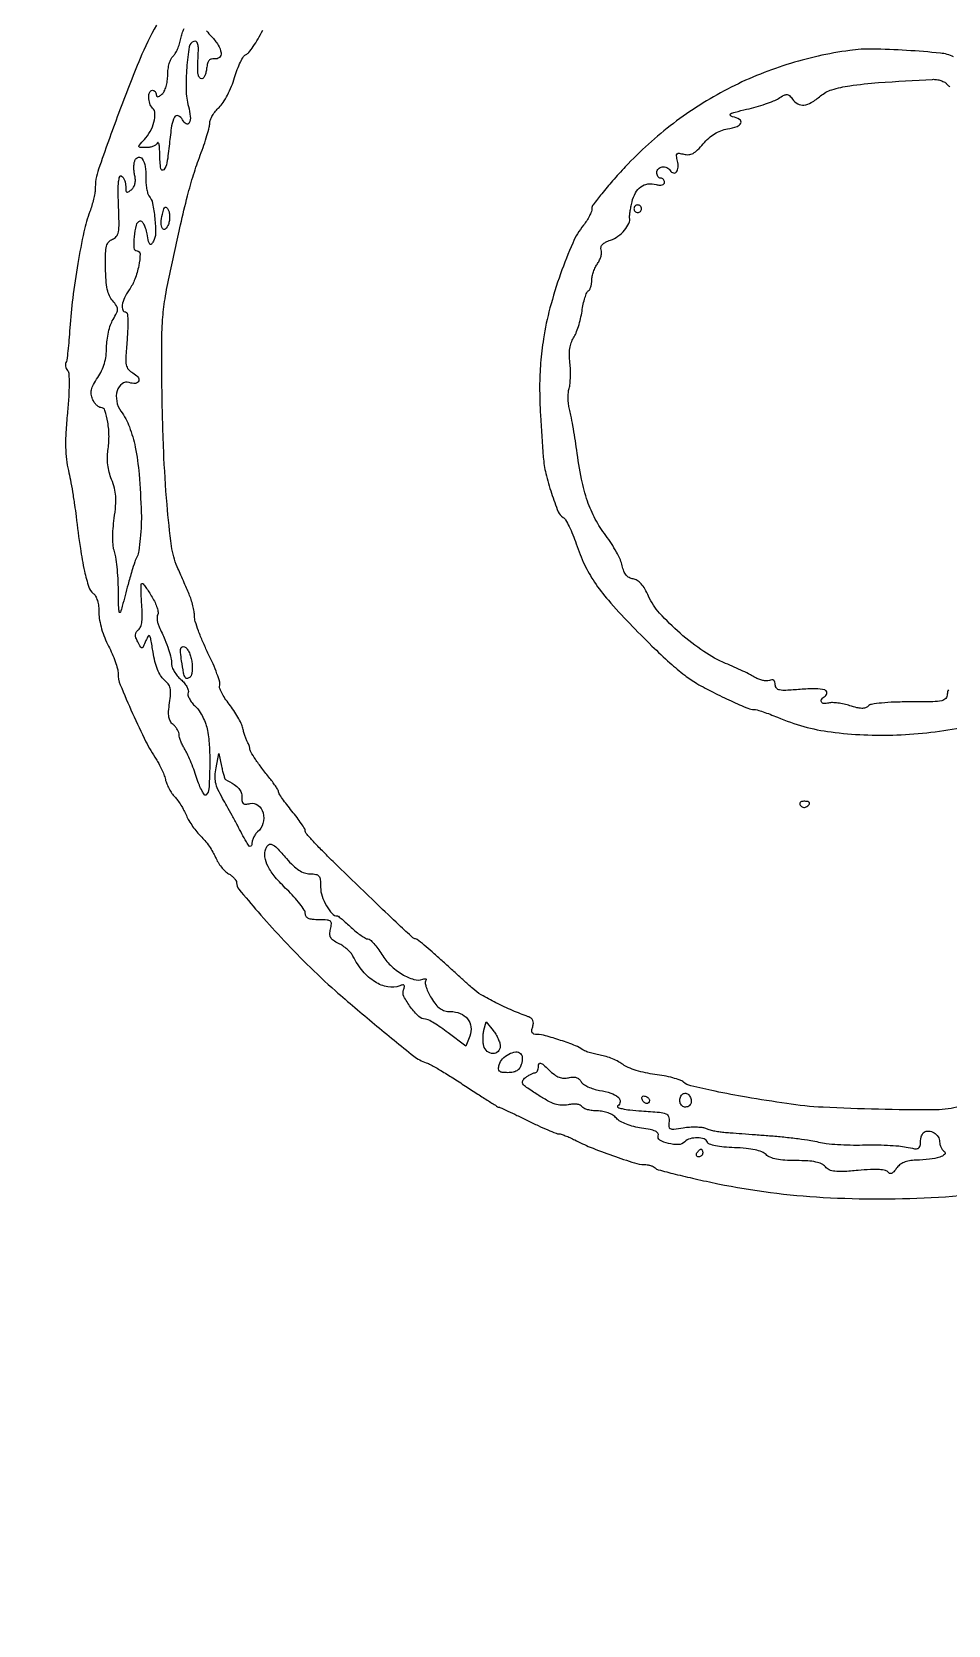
# Model space of a CAD drawing. Extents: x 0 to 5034, y 0 to 2560.
# Drawn here: x 671.4 to 911.2, y 647.5 to 1064.3 of the extents above; entities that cross this region are included whole.
import ezdxf

# ---------------------------------------------------------------- set-up
doc = ezdxf.new("R2010")
doc.units = 0

msp = doc.modelspace()

# ---------------------------------------------------------------- linework, layer by layer
for points in [[(524.94203, 1406.5, -0.000002), (524.957967, 1420.439069, -0.000002), (524.972858, 1433.372917, -0.000002), (524.985445, 1444.229163, -0.000017)], [(704.01878, 1066, 0.031877), (699.764586, 1057.294211, 0.008568), (694.145365, 1042.96278, 0.005782), (688.908188, 1028.388251, 0.083545), (688, 1022.990851, -0.045565), (687.908613, 1021.990119, -0.014011), (687.592021, 1020.505889, -0.013891), (687.142791, 1018.856776, -0.014805), (686.611137, 1017.270236, 0.035581), (685.087165, 1012.006534, 0.010139), (683.475703, 1003.645976, 0.010593), (682.125193, 994.646136, 0.016536), (681.384275, 986.845156, -0.005305), (681.151472, 983.627883, -0.007576), (680.871382, 980.778879, -0.004521), (680.578904, 978.397188, -0.10598), (680.351935, 977.760425, 0.123105), (680.220151, 977.347025, 0.065269), (680.256232, 976.807181, 0.058802), (680.443838, 976.230573, 0.056818), (680.762128, 975.706195, -0.152382), (681.122965, 974.737624, -0.014078), (681.190365, 972.148427, -0.015458), (681.078127, 968.752959, -0.007892), (680.73827, 964.5, 0.009083), (680.352021, 959.517046, 0.018996), (680.269551, 955.62877, 0.023814), (680.477585, 952.4029, 0.031359), (680.989996, 949.5, -0.011925), (681.512617, 947.090208, -0.005404), (682.087287, 943.9125, -0.005347), (682.62169, 940.545625, -0.007295), (683.026457, 937.5, 0.00705), (684.129844, 929.16642, 0.01813), (685.229502, 923.190956, 0.020315), (686.338861, 919.001772, 0.160968), (687.486521, 917.389757, -0.113932), (688.105767, 916.670776, -0.048963), (688.58564, 915.490871, -0.041874), (688.896776, 913.992405, -0.030266), (689, 912.288697, 0.044601), (689.17162, 910.368583, 0.025444), (689.701151, 908.098461, 0.024488), (690.501585, 905.754013, 0.027686), (691.5, 903.596025, -0.019652), (692.456926, 901.611949, -0.019067), (693.265625, 899.539004, -0.019378), (693.835462, 897.66426, -0.06417), (694, 896.387495, 0.098057), (694.573195, 893.492833, 0.007137), (697.794849, 885.983123, 0.010486), (701.279123, 878.591637, 0.035535), (703.984946, 874, -0.027225), (704.69401, 872.841178, -0.017142), (705.39928, 871.419091, -0.017203), (705.998548, 869.968286, -0.030011), (706.379609, 868.724564, 0.037927), (706.76551, 867.532667, 0.025938), (707.372879, 866.245222, 0.026215), (708.092357, 865.058681, 0.047008), (708.818329, 864.181671, -0.038352), (709.587698, 863.284266, -0.018089), (710.444803, 862.020332, -0.017805), (711.251135, 860.62538, -0.023956), (711.873299, 859.305884, 0.033652), (712.547503, 857.945013, 0.020083), (713.51901, 856.420672, 0.020056), (714.613827, 854.973563, 0.032553), (715.667723, 853.848777, -0.032799), (716.724514, 852.719789, -0.019872), (717.828337, 851.25891, -0.019872), (718.812754, 849.714909, -0.032781), (719.50266, 848.330491, 0.037774), (720.164331, 847.035252, 0.031194), (721.052945, 845.764296, 0.032277), (722.021112, 844.697711, 0.069562), (722.915342, 844.045308, -0.041991), (723.712936, 843.528058, -0.045863), (724.387632, 842.898348, -0.050934), (724.852848, 842.255482, -0.13192), (725, 841.707456, 0.17483), (725.620029, 839.988423, 0.005217), (730.638843, 834.063104, 0.010216), (736.649796, 827.395086, 0.008076), (743.411331, 820.4249, 0.016028), (750.9218, 813.394619, 0.007401), (761.110442, 804.716051, 0.00383), (771.384043, 796.355894, 0.09228), (774.636366, 794.615413, -0.052085), (775.825597, 794.096546, -0.005369), (778.475654, 792.557256, -0.006641), (781.597098, 790.64245, -0.00526), (784.92098, 788.492941, 0.00216), (788.133102, 786.387348, 0.003419), (790.906058, 784.613552, 0.000847), (793.339964, 783.085744, 0.140631), (793.638792, 783, -0.108565), (793.942466, 782.933277, -0.001033), (796.013393, 781.971875, -0.003394), (798.392887, 780.841508, -0.002183), (801.137428, 779.5, 0.005867), (803.933314, 778.158821, 0.008117), (806.47403, 777.026315, 0.005434), (808.619889, 776.138707, 0.094262), (809.359697, 775.993839, -0.075408), (809.983144, 775.895827, -0.015168), (811.046286, 775.523579, -0.015702), (812.267821, 775.00923, -0.014101), (813.5, 774.401605, 0.026579), (817.584825, 772.512418, 0.010332), (823.415664, 770.321777, 0.007561), (829.186642, 768.386252, 0.077273), (831.670986, 768, -0.042352), (832.479249, 767.931414, -0.035832), (833.312414, 767.726695, -0.037339), (834.048214, 767.426633, -0.078439), (834.55, 767.069601, 0.130331), (835.365633, 766.607169, 0.002908), (839.774063, 765.477965, 0.006378), (844.99135, 764.244349, 0.004246), (851, 762.957781, 0.036791), (878.525683, 759.390127, 0.028674), (908.700923, 759.450072, 0.029206), (937.802935, 762.891686, 0.046237)], [(717.155933, 1064.551162, 0.025641), (718.464567, 1063.036985, -0.049302), (720.209323, 1060.814047, -0.108684), (720.946534, 1058.79705, -0.244012), (720.510554, 1057.583014, -0.232485), (719.25, 1057.206163, 0.103541), (718.42995, 1057.173351, 0.157541), (717.83042, 1056.798437, 0.110034), (717.424958, 1056.020086, 0.036642), (717.183578, 1054.75, -0.031666), (716.994241, 1053.696778, -0.046395), (716.685866, 1052.807812, -0.056702), (716.314506, 1052.188163, -0.233512), (715.933578, 1052, -0.238123), (715.309306, 1052.315179, -0.122634), (714.966601, 1053.144962, -0.042884), (714.862462, 1054.825127, -0.005783), (714.987628, 1058.361507, 0.016942), (715.011627, 1060.198298, 0.07621), (714.827321, 1061.253366, 0.188363), (714.429155, 1061.72856, 0.207795), (713.83452, 1061.782968, 0.280681), (712.643223, 1060.382886, 0.018661), (711.981657, 1054.914964, 0.026383), (711.806259, 1049.134396, 0.058741), (712.418645, 1044.781514, -0.037779), (712.902935, 1042.143977, -0.131744), (712.636468, 1040.448742, -0.459021), (711.865883, 1040.216904, -0.123669), (710.863537, 1041.279363, 0.159618), (709.755662, 1042.299159, 0.393424), (708.796283, 1041.978898, 0.086729), (708.024772, 1039.696224, 0.013672), (707.429076, 1034.977006, -0.013681), (706.802389, 1030.012926, -0.148746), (705.938231, 1028.216035, -0.639959), (705.185846, 1028.458177, -0.025578), (704.921053, 1032.25, 0.011459), (704.856591, 1033.802755, 0.031921), (704.717133, 1034.884375, 0.122766), (704.532998, 1035.279228, 0.571698), (704.337719, 1035.25, -0.138213), (703.967205, 1034.770832, -0.059651), (703.260158, 1034.367188, -0.052667), (702.354469, 1034.092631, -0.047311), (701.377712, 1034, -0.01009), (699.760061, 1034.032646, -0.335959), (699.478198, 1034.264606, -0.24437), (699.579712, 1034.67002, -0.006332), (700.877439, 1036.098822, 0.061691), (702.424559, 1038.235068, 0.061414), (703.406607, 1040.687386, 0.070674), (703.668484, 1042.913247, 0.192683), (703.055355, 1044.344645, -0.115924), (702.30282, 1045.55954, -0.078126), (702.029207, 1047.174544, -0.098493), (702.278722, 1048.511832, -0.306594), (703, 1049, -0.111474), (703.381483, 1048.913879, -0.100072), (703.70625, 1048.670282, -0.094595), (703.924111, 1048.306129, -0.087854), (704, 1047.877555, 0.122183), (704.101643, 1047.467821, 0.300026), (704.361364, 1047.325424, 0.128583), (704.808783, 1047.48229, 0.024942), (705.5, 1048, 0.105752), (706.086535, 1048.74438, 0.041317), (706.567256, 1049.969077, 0.037914), (706.891296, 1051.448222, 0.034983), (707, 1053, -0.033771), (707.102946, 1054.522427, -0.035437), (707.409897, 1055.992231, -0.03789), (707.858278, 1057.211232, -0.112942), (708.395393, 1057.913184, 0.085508), (708.97648, 1058.592707, 0.029766), (709.570305, 1059.740747, 0.028542), (710.086014, 1061.107655, 0.029572), (710.435606, 1062.508443, -0.029255), (710.777273, 1063.881175, -0.031903), (711.269357, 1065.164253, -0.033692)], [(913.5, 782.935962, -0.053873), (907.367332, 782.265978, -0.005722), (892.984204, 782.413666, -0.007416), (878.483773, 782.943791, -0.024678), (869, 783.902249, -0.004572), (858.47254, 785.592651, -0.009228), (850.216583, 787.153166, -0.006952), (843.87597, 788.565547, -0.120139), (842, 789.523699, 0.093802), (841.056233, 790.06945, 0.018464), (839.178125, 790.651052, 0.018983), (836.907045, 791.17186, 0.016617), (834.5, 791.546077, -0.022576), (832.028534, 791.960523, -0.02169), (829.570749, 792.600327, -0.022243), (827.45581, 793.354454, -0.069084), (826.148553, 794.111546, 0.044488), (824.986727, 794.862771, 0.022835), (823.416081, 795.601041, 0.0225), (821.71754, 796.218635, 0.031429), (820.148553, 796.604109, -0.014666), (818.67783, 796.913594, -0.016179), (817.275696, 797.300274, -0.015736), (816.105046, 797.705068, -0.075417), (815.492116, 798.051897, 0.075218), (813.720916, 799.055064, 0.010913), (809.806936, 800.45436, 0.011381), (805.834534, 801.677792, 0.067099), (803.682612, 801.985447, -0.063213), (802.845589, 802.098511, -0.197791), (802.402676, 802.435961, -0.167456), (802.283296, 803.032985, -0.043241), (802.501563, 804.004926, 0.058078), (802.685829, 804.956347, 0.124552), (802.558349, 805.687814, 0.133035), (802.107311, 806.240026, 0.07081), (801.318951, 806.650459, -0.018737), (797.263019, 808.252087, -0.013858), (792.901059, 810.312397, -0.013149), (789.025814, 812.405777, -0.052317), (786.838719, 813.987453, -0.001143), (785.561259, 815.13746, -0.000267), (783.425604, 817.070968, -0.000275), (780.970946, 819.298137, -0.000271), (778.503761, 821.54159, 0.004907), (776.1599, 823.633524, 0.007504), (774.082962, 825.396592, 0.003258), (772.288661, 826.854468, 0.170577), (771.874485, 827, -0.187969), (771.167077, 827.275682, -0.002274), (767.490201, 830.685633, -0.003608), (761.819276, 836.070335, -0.000511), (750.25, 847.238361, -0.006359), (747.47165, 849.995092, -0.009599), (745.129688, 852.472062, -0.004913), (743.225537, 854.606809, -0.181593), (743, 855.207329, 0.137703), (742.839172, 855.78022, 0.010657), (741.971875, 857.13725, 0.013941), (740.840635, 858.728949, 0.010179), (739.5, 860.434695, -0.008035), (738.15911, 862.125791, -0.011463), (737.028125, 863.672384, -0.007565), (736.139317, 864.99026, -0.145572), (736, 865.458636, 0.129535), (735.885261, 865.894093, 0.013762), (735.339062, 866.79955, 0.016249), (734.611685, 867.856377, 0.012374), (733.75, 868.966534, -0.008589), (731.627474, 871.658785, -0.014523), (729.955201, 873.994305, -0.01276), (728.742138, 875.900111, -0.130669), (728.484687, 876.790569, 0.057622), (728.437667, 877.132393, 0.022966), (728.298672, 877.585355, 0.022362), (728.102386, 878.065082, 0.026179), (727.872946, 878.5, -0.041583), (727.60286, 879.052515, -0.01136), (727.270867, 879.965318, -0.011406), (726.94035, 881.021415, -0.011651), (726.660854, 882.084062, 0.051877), (726.222822, 883.332057, 0.018657), (725.354825, 885.005341, 0.018273), (724.259908, 886.781701, 0.020648), (723.079344, 888.400159, -0.022493), (721.978762, 889.920716, -0.029687), (721.12565, 891.403181, -0.030129), (720.584748, 892.673356, -0.179067), (720.593278, 893.382484, 0.168014), (720.620736, 894.202099, 0.012335), (719.893269, 896.367542, 0.016098), (718.856356, 898.956417, 0.011464), (717.53653, 901.788656, -0.012589), (716.18263, 904.711176, -0.014341), (715.038856, 907.575052, -0.013582), (714.207949, 910.048159, -0.074378), (714, 911.438342, 0.041585), (713.901051, 912.626002, 0.01855), (713.583881, 914.164245, 0.018212), (713.125861, 915.776119, 0.023498), (712.583425, 917.216073, 0.000315), (711.921473, 918.747969, 0.000163), (711.093012, 920.660181, 0.000162), (710.240656, 922.624042, 0.000247), (709.498912, 924.329225, -0.070253), (707.998064, 929.741159, -0.01134), (706.820986, 940.641396, -0.0112), (705.946321, 954.619711, -0.006518), (705.491614, 971.421446, -0.004085), (705.427968, 982.299696, -0.016575), (705.662833, 988.919131, -0.022722), (706.293709, 994.426705, -0.013484), (707.518902, 1000.921446, -0.001816), (710.354643, 1013.780459, -0.007807), (712.189818, 1021.401795, -0.012654), (713.758636, 1026.91527, -0.015113), (715.52324, 1032.021212, 0.008666), (716.471527, 1034.654627, 0.010278), (717.272452, 1037.174403, 0.009212), (717.863132, 1039.318868, 0.062671), (718, 1040.406542, -0.096314), (718.169936, 1041.280557, -0.037584), (718.717562, 1042.388088, -0.035458), (719.508014, 1043.530642, -0.036837), (720.442764, 1044.534535, 0.06228), (721.492534, 1045.783431, 0.023723), (722.638581, 1047.75226, 0.023055), (723.694786, 1050.033488, 0.026155), (724.487624, 1052.309432, -0.019527), (725.204823, 1054.459531, -0.025408), (726.035536, 1056.361389, -0.024596), (726.863232, 1057.834873, -0.162253), (727.507358, 1058.36445, 0.134543), (728.219376, 1058.887843, 0.016652), (729.373955, 1060.451158, 0.018688), (730.639201, 1062.445, 0.014455), (731.871006, 1064.704224, -0.015948)], [(912.655609, 1057.713351, 0.092734), (909.205735, 1058.714653, 0.008672), (900.349269, 1059.426473, 0.011677), (891.398815, 1059.780236, 0.038376), (885.5, 1059.422545, 0.042025), (869.000635, 1055.710816, 0.043193), (853.512289, 1049.31505, 0.043151), (839.339679, 1040.346518, 0.041777), (826.75, 1028.989961, 0.008035), (823.397491, 1025.298189, 0.011675), (820.570312, 1021.926995, 0.007365), (818.332597, 1019.042399, 0.162674), (818, 1018.047172, -0.089717), (817.854842, 1017.244712, -0.027398), (817.35814, 1016.110267, -0.026453), (816.651232, 1014.876684, -0.026082), (815.814944, 1013.718572, 0.066474), (812.976075, 1009.033894, 0.018194), (809.799847, 1000.980733, 0.01895), (807.021698, 992.043997, 0.027879), (805.326023, 984, 0.017747), (804.581787, 977.64191, 0.019868), (804.327251, 971.482477, 0.014771), (804.537089, 963.982404, 0.004896), (805.277364, 953, 0.040182), (805.94937, 948.766351, 0.020352), (807.433949, 943.572975, 0.014539), (809.185819, 938.746866, 0.170976), (810.477645, 937.261919, -0.133289), (811.114387, 936.630533, -0.016785), (812.037262, 934.904646, -0.018758), (813.006374, 932.734306, -0.01456), (813.901546, 930.307089, 0.028688), (816.059817, 924.928029, 0.038347), (818.652281, 920.353517, 0.031408), (822.307075, 915.595842, 0.012349), (827.898965, 909.50276, 0.006078), (833.717298, 903.614019, 0.012679), (838.418009, 899.200491, 0.016094), (842.298123, 895.956409, 0.035472), (845.5, 893.797443, 0.013329), (849.744329, 891.50248, 0.010545), (854.447469, 889.242551, 0.006866), (858.806801, 887.331677, 0.100179), (860.445608, 887, -0.069656), (861.249822, 886.887416, -0.010423), (862.813375, 886.405427, -0.011545), (864.646487, 885.750884, -0.009729), (866.55617, 884.975923, 0.068994), (880.590552, 881.134243, 0.042063), (897.786815, 880.354, 0.040882), (915.587151, 882.50853, 0.050729)], [(911.293065, 892.126311, 0.13172), (911, 891.033158, -0.178306), (910.590418, 889.921135, -0.166624), (909.544978, 889.301866, -0.047272), (907.240756, 889.047166, -0.003904), (901.2, 889, 0.009238), (897.154198, 888.925244, 0.01607), (893.804792, 888.693473, 0.013894), (891.202723, 888.355905, 0.158457), (890.292064, 887.892064, -0.118857), (889.563598, 887.446645, -0.083452), (888.60869, 887.306547, -0.055052), (887.318775, 887.476284, -0.019489), (885.526, 887.991419, 0.024999), (883.983531, 888.416297, 0.023503), (882.374353, 888.695509, 0.024206), (880.925612, 888.806408, 0.071063), (879.933936, 888.692975, -0.07893), (878.707088, 888.572053, -0.267059), (878.059407, 888.997529, -0.293067), (878.134523, 889.727545, -0.086343), (879.016312, 890.510081, 0.267489), (879.494944, 891.397818, 0.33176), (878.92925, 892.113427, 0.067589), (876.474077, 892.425, 0.017841), (872.511577, 892.248866, -0.006928), (868.775599, 892.001023, -0.059515), (867.108549, 892.112049, -0.177926), (866.313206, 892.586165, -0.171933), (866, 893.470078, 0.064765), (865.905053, 894.200023, 0.17044), (865.612852, 894.630509, 0.179653), (865.127972, 894.770628, 0.073182), (864.447604, 894.618267, -0.098618), (863.695067, 894.489239, -0.045681), (862.705678, 894.606625, -0.042838), (861.653243, 894.926442, -0.046079), (860.697604, 895.415165, 0.023693), (859.496158, 896.099002, 0.006402), (857.529921, 897.066491, 0.006466), (855.266855, 898.108584, 0.006663), (853, 899.081125, -0.05181), (847.298931, 902.162237, -0.029414), (841.086003, 906.962411, -0.029138), (835.711418, 912.225178, -0.080467), (832.829895, 916.651647, 0.026832), (831.87403, 918.532826, 0.051755), (830.88364, 919.899217, 0.067309), (829.851572, 920.778745, 0.107371), (828.770013, 921.182679, -0.084372), (827.73766, 921.515482, -0.100405), (826.943377, 922.158233, -0.082518), (826.357296, 923.168552, -0.040141), (825.942776, 924.606015, 0.055547), (825.453757, 926.124828, 0.01881), (824.421152, 928.208546, 0.018442), (823.097518, 930.444067, 0.020167), (821.64926, 932.508313, -0.040867), (818.894003, 936.802809, -0.040031), (816.852016, 941.517451, -0.032708), (815.296761, 947.286762, -0.015464), (814.014892, 954.891237, 0.004519), (813.546682, 958.095123, 0.004645), (813.02465, 961.260679, 0.004502), (812.521797, 963.997143, 0.019577), (812.146143, 965.602349, -0.037072), (811.891039, 966.894467, -0.025562), (811.787105, 968.38319, -0.025857), (811.835148, 969.833473, -0.046951), (812.045796, 971, 0.043781), (812.279995, 972.25161, 0.017155), (812.390979, 974.006308, 0.016826), (812.381798, 975.923236, 0.020114), (812.239887, 977.723603, -0.027518), (812.113163, 979.705222, -0.039682), (812.236804, 981.456587, -0.045279), (812.606851, 982.96678, -0.061929), (813.220948, 984.223603, 0.050346), (813.840807, 985.421283, 0.018474), (814.477078, 987.219774, 0.018095), (815.032234, 989.250082, 0.020694), (815.411031, 991.226692, -0.016414), (815.749675, 993.079401, -0.021793), (816.185379, 994.735976, -0.019829), (816.651574, 996.052122, -0.160648), (817.057778, 996.535709, 0.127575), (817.419904, 996.914096, 0.046319), (817.723222, 997.598653, 0.042207), (817.930385, 998.444626, 0.038968), (818, 999.336511, -0.053452), (818.107691, 1000.340987, -0.029439), (818.440564, 1001.532304, -0.029011), (818.925434, 1002.714115, -0.040941), (819.499794, 1003.696243, 0.045028), (820.032052, 1004.623661, 0.04407), (820.394215, 1005.637989, 0.047575), (820.546998, 1006.586057, 0.108196), (820.438538, 1007.299571, -0.154497), (820.396361, 1008.003603, -0.131379), (820.759911, 1008.656612, -0.083811), (821.574265, 1009.255758, -0.032923), (822.861266, 1009.801792, 0.072889), (824.811146, 1010.819274, 0.060106), (826.534563, 1012.413692, 0.065091), (827.680424, 1014.185008, 0.158404), (827.879722, 1015.70949, -0.074502), (827.862587, 1016.192312, -0.009341), (828.000681, 1017.232908, -0.01082), (828.21584, 1018.469598, -0.008782), (828.498322, 1019.785516, -0.06661), (829.402989, 1022.17415, -0.113891), (830.805067, 1023.766722, -0.126564), (832.648719, 1024.48251, -0.093854), (834.838327, 1024.332028, 0.042392), (835.702213, 1024.182806, 0.084208), (836.39259, 1024.239342, 0.131595), (836.832671, 1024.486324, 0.20211), (837, 1024.883369, 0.088331), (836.924089, 1025.309713, 0.094768), (836.70625, 1025.67199, 0.100006), (836.381489, 1025.914342, 0.110888), (836, 1026, -0.148195), (835.618646, 1026.115568, -0.098894), (835.29375, 1026.440625, -0.082425), (835.074694, 1026.926543, -0.064853), (835, 1027.5, -0.19796), (835.396393, 1028.46196, -0.164492), (836.393998, 1028.959956, -0.14235), (837.605241, 1028.782017, -0.148211), (838.510081, 1027.983688, 0.190216), (839.321512, 1027.377924, 0.305798), (840.10815, 1027.64578, 0.147532), (840.561787, 1028.865311, 0.077422), (840.412795, 1030.49143, -0.023495), (840.144648, 1031.8216, -0.231312), (840.310219, 1032.351796, -0.245816), (840.821244, 1032.527637, -0.026283), (842.090479, 1032.266088, 0.085799), (843.338232, 1032.160277, 0.102424), (844.467052, 1032.498014, 0.071718), (845.653303, 1033.377629, 0.023489), (847.128416, 1034.984757, -0.036215), (848.561789, 1036.468824, -0.044738), (850.102266, 1037.618069, -0.04722), (851.746926, 1038.427126, -0.049331), (853.4904, 1038.898813, 0.03798), (855.994784, 1039.515822, 0.218582), (856.97066, 1040.421085, 0.37859), (856.653318, 1041.343633, 0.067103), (854.809017, 1042.083814, -0.144527), (854.199047, 1042.445082, -0.494592), (854.265024, 1042.830338, -0.059043), (855.504877, 1043.303563, -0.006346), (858.5, 1044.017414, 0.013745), (860.97101, 1044.645125, 0.013257), (863.43405, 1045.414511, 0.013296), (865.565649, 1046.20682, 0.04624), (866.871234, 1046.878045, -0.019858), (868.281635, 1047.699847, -0.135491), (869.060143, 1047.872735, -0.181975), (869.698979, 1047.594453, -0.042173), (870.481476, 1046.694445, 0.107032), (871.886813, 1045.44644, 0.157106), (873.493704, 1045.118608, 0.109855), (875.422486, 1045.777632, 0.037876), (877.828229, 1047.508918, -0.101112), (880.793484, 1049.121023, -0.037286), (885.45968, 1050.173738, -0.019741), (893.026201, 1050.99316, -0.00358), (907.127555, 1051.857772, -0.051987), (908.223315, 1051.803153, -0.04483), (909.342501, 1051.525369, -0.047106), (910.319263, 1051.080915, -0.089463), (910.978038, 1050.526462, 0.081207), (911.679284, 1049.916351, 0.030802)], [(517.293101, 263.906391, 0.000009), (580.140047, 263.898438, 0.000011), (655.049667, 263.892017, 0.000009), (736, 263.888383, -0.000109)], [(1246.95625, 263.99929, 0.000006), (1282.887583, 264.009388, 0.006002)]]:
    msp.add_lwpolyline(points, format="xyb")
for points in [[(701.287579, 1026.251762, 0.022815), (701.312771, 1024.734737, 0.025319), (701.477792, 1023.278694, 0.025819), (701.743253, 1022.063692, 0.106316), (702.088033, 1021.399113, -0.123579), (703.036863, 1019.406947, -0.025227), (703.617627, 1015.515262, -0.025038), (703.804793, 1011.588758, -0.127629), (703.255094, 1009.491344, -0.059264), (702.712406, 1008.744832, -0.447205), (702.326198, 1008.751491, -0.123601), (701.995252, 1009.408617, -0.008786), (701.578776, 1011.431782, 0.027563), (701.218144, 1012.901901, 0.055784), (700.74687, 1013.994802, 0.085717), (700.221753, 1014.631583, 0.262647), (699.69264, 1014.736914, 0.258018), (698.705712, 1013.674506, 0.038105), (698.199495, 1010.678605, 0.039911), (698.166167, 1007.764652, 0.394335), (698.984948, 1007, -0.424687), (699.780052, 1006.176052, -0.041325), (699.416722, 1003.117285, -0.040674), (698.395025, 999.592578, -0.062514), (696.90653, 996.790493, 0.040638), (695.673276, 994.694984, 0.073448), (695.078341, 992.799121, 0.134886), (695.220533, 991.520009, 0.307128), (695.987246, 991, -0.371396), (696.385871, 990.656529, -0.024847), (696.546259, 989.036541, -0.023478), (696.551014, 986.72005, -0.009859), (696.349707, 983.608793, 0.006487), (696.028317, 979.112521, 0.059238), (696.145675, 977.157345, 0.137221), (696.709858, 975.992454, 0.089144), (697.890469, 975.058619, -0.08923), (699.208712, 974.015552, -0.279606), (699.400737, 972.948993, -0.293214), (698.551401, 972.325554, -0.092789), (696.916619, 972.526464, 0.239539), (695.033515, 972.216991, 0.165352), (693.77241, 970.412451, 0.117461), (693.638895, 967.654058, 0.110307), (694.751653, 965.059912, -0.065615), (696.973759, 960.9327, -0.041321), (698.490403, 955.663569, -0.029368), (699.48389, 948.55942, -0.010961), (700.07106, 938.5, -0.019249), (700.064342, 935.31685, -0.013657), (699.821996, 931.754013, -0.011128), (699.440091, 928.518305, -0.082488), (698.976725, 927.043097, 0.03552), (698.373645, 925.608432, 0.0095), (697.622784, 923.247557, 0.006351), (696.61893, 919.706258, 0.001662), (695.09974, 914, -0.026402), (694.603941, 912.450424, -0.737736), (694.326264, 912.467905, -0.05397), (694.163278, 913.725545, -0.002327), (694.090188, 918.1849, 0.010681), (693.98679, 921.307946, 0.011619), (693.750978, 924.337021, 0.011151), (693.431551, 926.916006, 0.054502), (693.062076, 928.336728, -0.066209), (692.730792, 929.744652, -0.023046), (692.620626, 931.829748, -0.020914), (692.70796, 934.31542, -0.015871), (693.003837, 937.027145, 0.015278), (693.367393, 940.322957, 0.036747), (693.381744, 942.77689, 0.044331), (693.045178, 944.913806, 0.03396), (692.317342, 947.164903, -0.032133), (691.698952, 949.053918, -0.031428), (691.322171, 951.020619, -0.032298), (691.201944, 952.96113, -0.039565), (691.35033, 954.771403, 0.042082), (691.631175, 958.422948, 0.038468), (691.31356, 962.183821, 0.037275), (690.582448, 965.228505, 0.32602), (689.525006, 966, -0.142522), (688.987175, 966.156484, -0.054925), (688.37484, 966.647631, -0.048607), (687.788434, 967.361173, -0.042793), (687.321864, 968.2047, -0.070571), (686.960119, 969.468457, -0.093362), (687.017798, 970.661647, -0.068214), (687.544247, 972.016121, -0.022331), (688.66905, 973.844246, 0.037456), (689.699555, 975.638418, 0.039834), (690.426527, 977.530363, 0.03894), (690.85623, 979.552507, 0.032898), (691, 981.735255, -0.032287), (691.123849, 983.651196, -0.024508), (691.496927, 985.723649, -0.025024), (692.042233, 987.640531, -0.051639), (692.691666, 989.055179, 0.017384), (693.659945, 990.832668, 0.121516), (693.876053, 991.789236, 0.149445), (693.597043, 992.641578, 0.030639), (692.596554, 993.89331, -0.080345), (691.74986, 995.19922, -0.050728), (691.188495, 996.930787, -0.035971), (690.855476, 999.290096, -0.013752), (690.720073, 1002.605924, -0.008781), (690.736016, 1006.358026, -0.054761), (690.987064, 1008.260176, -0.119969), (691.551424, 1009.345716, -0.129517), (692.537759, 1010.013245, 0.14366), (693.5446, 1010.736208, 0.122183), (694.079304, 1011.935068, 0.04773), (694.257723, 1014.133405, 0.005868), (694.131627, 1018.956386, -0.007192), (694.04247, 1022.751289, -0.027769), (694.15178, 1025.104509, -0.056444), (694.430895, 1026.38444, -0.482098), (694.909053, 1026.556208, -0.109299), (695.3274, 1026.149487, -0.05068), (695.679534, 1025.473893, -0.046828), (695.919164, 1024.657853, -0.048045), (696, 1023.818538, 0.022731), (696.049443, 1022.731527, 0.248299), (696.280709, 1022.376732, 0.279301), (696.681071, 1022.392091, 0.027422), (697.490334, 1022.991978, 0.083711), (698.076176, 1023.672132, 0.07574), (698.431712, 1024.53019, 0.069056), (698.535469, 1025.526876, 0.052985), (698.382487, 1026.612187, -0.035931), (698.200491, 1027.647119, -0.028186), (698.148207, 1028.785823, -0.028933), (698.221391, 1029.855317, -0.060131), (698.424936, 1030.664981, -0.240271), (699.320512, 1031.470952, -0.324896), (700.303093, 1031.093127, -0.102533), (701.093857, 1029.060844, -0.048975)], [(707.165056, 1013.917153, -0.112363), (706.369495, 1012.69782, -0.486422), (705.636321, 1012.798557, -0.146064), (705.269118, 1014.307425, -0.048676), (705.609346, 1016.579645, -0.013954), (705.995736, 1017.955364, -0.159202), (706.317879, 1018.409025, -0.388651), (706.672385, 1018.372096, -0.053909), (707.140314, 1017.713756, -0.083137), (707.410026, 1016.961624, -0.043002), (707.502511, 1015.96428, -0.041195), (707.421287, 1014.89513, -0.049076)], [(829, 1018, 0.099038), (829.076342, 1017.618362, 0.097945), (829.29375, 1017.29375, 0.097945), (829.618362, 1017.076342, 0.099038), (830, 1017, 0.099038), (830.381638, 1017.076342, 0.097945), (830.70625, 1017.29375, 0.097945), (830.923658, 1017.618362, 0.099038), (831, 1018, 0.099038), (830.923658, 1018.381638, 0.097945), (830.70625, 1018.70625, 0.097945), (830.381638, 1018.923658, 0.099038), (830, 1019, 0.099038), (829.618362, 1018.923658, 0.097945), (829.29375, 1018.70625, 0.097945), (829.076342, 1018.381638, 0.099038)], [(702.912794, 916.42323, -0.023758), (703.67483, 914.97908, -0.031584), (704.218305, 913.597927, -0.032726), (704.509198, 912.440901, -0.185705), (704.393622, 911.827877, 0.122853), (704.220742, 911.286489, 0.044729), (704.240846, 910.475575, 0.041018), (704.423924, 909.55434, 0.038482), (704.75754, 908.654647, -0.008819), (706.225678, 905.316832, -0.018603), (707.221015, 902.668811, -0.023756), (707.815882, 900.559148, -0.056895), (708, 898.946334, 0.094109), (708.171138, 898.045127, 0.040569), (708.71222, 896.943127, 0.038267), (709.496843, 895.830037, 0.041171), (710.424579, 894.878629, -0.039437), (711.314296, 893.972505, -0.048292), (711.985064, 892.993976, -0.055744), (712.360362, 892.088791, -0.16345), (712.332141, 891.423162, 0.162553), (712.302268, 890.746536, 0.051951), (712.68268, 889.799539, 0.04554), (713.357175, 888.762817, 0.037265), (714.251488, 887.787919, -0.056612), (715.242905, 886.619683, -0.031242), (716.18778, 885.000141, -0.030622), (716.955288, 883.207108, -0.041091), (717.411409, 881.5, -0.032914), (717.909751, 877.114532, -0.016788), (717.986132, 871.56844, -0.010269), (717.770788, 866.2332, -0.181922), (717.078405, 864.686028, -0.447151), (716.657878, 864.707436, -0.042094), (716.005183, 865.67214, -0.032445), (715.272634, 867.204942, -0.017202), (714.557202, 869.186028, 0.010621), (713.79636, 871.382934, 0.010011), (712.928617, 873.589623, 0.010023), (712.081734, 875.513203, 0.033943), (711.421174, 876.714817, -0.025622), (710.877211, 877.666497, -0.023663), (710.41747, 878.694023, -0.024386), (710.096368, 879.64816, -0.069077), (710, 880.342372, 0.088555), (709.886455, 880.978439, 0.043268), (709.53451, 881.726441, 0.041109), (709.021678, 882.462641, 0.0469), (708.415353, 883.070251, -0.091819), (707.689091, 883.941394, -0.087305), (707.306825, 885.030157, -0.0589), (707.238155, 886.527717, -0.019255), (707.481987, 888.728446, 0.01925), (707.746055, 891.111647, 0.075286), (707.630333, 892.584111, 0.104648), (707.110568, 893.696068, 0.057886), (706.071897, 894.78575, -0.081173), (705.130577, 895.869703, -0.042339), (704.320491, 897.470528, -0.035336), (703.655252, 899.524628, -0.022208), (703.158241, 902, 0.003983), (702.613985, 905.336359, 0.095012), (702.281628, 906.221684, 0.562256), (701.896924, 906.22084, 0.039315), (701.30213, 905.037049, -0.007645), (700.608696, 903.407409, -0.252202), (700.282513, 903.154726, -0.309986), (699.939345, 903.314686, -0.010508), (699.170165, 904.682043, -0.034087), (698.678443, 905.77361, -0.103547), (698.558436, 906.574468, -0.132621), (698.779546, 907.238752, -0.073394), (699.354586, 907.879317, 0.135587), (699.920266, 908.691201, 0.052612), (700.240538, 910.035511, 0.037435), (700.34251, 911.924823, 0.015457), (700.209743, 914.484322, -0.008872), (700.072086, 916.599296, -0.01488), (700.040937, 918.37977, -0.008623), (700.083298, 919.814773, -0.400584), (700.277394, 920, -0.227682), (700.568057, 919.860406, -0.010082), (701.268128, 918.949324, -0.01532), (702.066051, 917.793864, -0.010171)], [(713.289111, 899.682779, -0.028755), (713.414613, 898.395889, -0.032939), (713.382329, 897.160775, -0.034944), (713.214974, 896.135783, -0.131261), (712.909411, 895.566667, -0.136712), (712.150363, 895.106193, -0.348938), (711.595372, 895.339469, -0.080234), (711.164858, 896.551453, -0.007311), (710.631915, 899.721395, -0.010858), (710.343109, 901.926507, -0.077982), (710.393527, 902.995404, -0.261105), (710.752943, 903.410537, -0.180114), (711.389123, 903.404174, -0.137484), (711.963202, 902.977048, -0.046489), (712.526234, 902.088835, -0.042067), (712.995561, 900.94046, -0.037312)], [(722.134079, 868.699254, -0.016191), (724.405361, 867.365383, -0.065908), (725.633085, 866.341702, -0.107214), (726.23755, 865.31133, -0.089372), (726.413357, 864.051591, 0.042826), (726.464412, 862.942266, 0.200293), (726.779238, 862.401162, 0.188377), (727.400155, 862.22523, 0.037422), (728.559098, 862.425477, -0.232554), (730.616998, 861.984524, -0.163192), (731.936308, 859.967295, -0.131644), (731.919377, 857.199938, -0.153737), (730.5, 855, 0.07022), (729.925612, 854.368233, 0.044596), (729.440625, 853.498165, 0.044033), (729.110411, 852.538408, 0.060916), (729, 851.635512, -0.263741), (728.763618, 851.218552, -0.357503), (728.353871, 851.279376, -0.05412), (727.574824, 852.35099, -0.009852), (726.39431, 854.507957, 0.002786), (725.219275, 856.728865, 0.001809), (723.837627, 859.283224, 0.001819), (722.470749, 861.767032, 0.003458), (721.349763, 863.754084, -0.02211), (720.144408, 866.090178, -0.05542), (719.539397, 867.907319, -0.063482), (719.391979, 869.660627, -0.037282), (719.63897, 871.754084), (720.367034, 875.5), (721.067596, 872.199254, 0.008749), (721.362579, 870.920051, 0.01291), (721.669858, 869.809571, 0.008136), (721.962249, 868.903159, 0.188136)], [(872.510081, 861.983688, 0.090427), (872.820631, 861.639411, 0.095498), (873.22714, 861.434921, 0.099685), (873.665803, 861.401101, 0.108373), (874.069098, 861.542705, 0.050477), (874.838655, 862.13314, 0.315493), (874.933879, 862.592818, 0.25701), (874.519563, 862.914842, 0.039415), (873.440983, 863, 0.067432), (872.890269, 862.925389, 0.140899), (872.524436, 862.701458, 0.190788), (872.397824, 862.36964, 0.136093)], [(738.059589, 848.022637, 0.023108), (739.795887, 846.193424, 0.04793), (741.338037, 844.973009, 0.061643), (742.792156, 844.269618, 0.079965), (744.25, 844.022637, -0.040276), (745.796137, 843.885073, -0.186806), (746.551954, 843.433448, -0.145205), (746.913295, 842.513975, -0.021516), (747, 840.5, 0.082716), (747.386192, 838.181532, 0.05001), (748.549674, 835.64495, 0.050524), (750.041234, 833.603312, 0.212851), (751.394245, 833, -0.170915), (751.647649, 832.910772, -0.004209), (752.616061, 832.11875, -0.008637), (753.74072, 831.149673, -0.005715), (755, 830, 0.016585), (756.31449, 828.8513, 0.020849), (757.608344, 827.88125, 0.019506), (758.736879, 827.169569, 0.131659), (759.369687, 827, -0.187291), (759.961153, 826.770394, -0.025123), (760.917932, 825.803189, -0.026201), (761.977245, 824.486119, -0.019274), (763.013932, 822.92575, 0.06486), (765.291164, 820.094778, 0.055442), (768.333744, 817.767027, 0.060124), (771.416631, 816.382171, 0.168698), (773.749072, 816.457204, -0.047872), (774.231191, 816.591017, -0.192751), (774.524606, 816.529777, -0.30106), (774.615202, 816.315104, -0.092276), (774.48165, 815.970308, 0.189141), (774.372027, 815.366888, 0.033583), (774.674308, 814.2365, 0.032203), (775.232794, 812.888673, 0.024096), (776.011271, 811.481763, 0.029737), (777.190779, 809.804994, 0.070617), (778.296559, 808.759653, 0.087272), (779.492501, 808.1934, 0.067127), (780.926572, 808, -0.094398), (783.558125, 807.498707, -0.131132), (785.477803, 806.077606, -0.141941), (786.340444, 803.983587, -0.118574), (786.034106, 801.589706), (785.01137, 798.899705), (780.361883, 802.449853, 0.012143), (778.488712, 803.809413, 0.015782), (776.705912, 804.957144, 0.013448), (775.180636, 805.81741, 0.122263), (774.445091, 806, -0.193351), (772.714407, 806.695249, -0.041809), (770.537817, 809.160694, -0.041445), (768.810443, 811.935341, -0.213248), (768.715384, 813.700687, 0.035789), (768.951271, 814.477362, 0.252126), (768.849237, 814.845112, 0.26105), (768.490482, 814.954318, 0.037817), (767.730908, 814.726981, -0.138163), (764.592145, 814.437969, -0.09574), (761.254963, 815.746435, -0.07828), (758.088172, 818.52844, -0.055094), (755.470735, 822.491669, 0.062512), (754.881829, 823.355328, 0.031054), (753.943197, 824.293942, 0.030243), (752.834905, 825.159135, 0.038834), (751.715954, 825.806858, -0.034879), (750.342689, 826.587375, -0.118359), (749.646339, 827.336943, -0.137082), (749.42144, 828.253888, -0.053542), (749.603626, 829.556858, 0.039643), (749.84142, 830.97044, 0.248425), (749.565757, 831.623216, 0.157621), (748.761557, 831.93658, 0.014724), (746.608408, 832, -0.023005), (744.862389, 832.080375, -0.084399), (743.796841, 832.364293, -0.149698), (743.216256, 832.879691, -0.137766), (743, 833.649661, 0.145239), (742.733082, 834.54917, 0.01963), (741.582756, 836.173574, 0.021284), (740.022857, 838.03312, 0.016472), (738.175339, 839.925162, -0.025451), (735.119956, 843.168666, -0.057252), (733.241609, 845.972395, -0.080833), (732.443207, 848.426167, -0.130652), (732.675386, 850.596452, -0.124745), (733.395033, 851.616055, -0.29675), (734.274483, 851.73195, -0.093046), (735.572329, 850.782734, -0.010157)], [(794, 798.889216, -0.198458), (793.443261, 797.541802, -0.206087), (792.109209, 797.007939, -0.170936), (790.602307, 797.582755, -0.154205), (789.710251, 799, -0.042132), (789.550421, 799.922443, -0.024396), (789.506997, 801.047756, -0.024253), (789.574062, 802.18877, -0.03716), (789.752765, 803.162575), (790.318291, 805.32515), (792.159146, 803.051791, -0.035598), (792.863717, 802.042612, -0.030496), (793.459249, 800.891274, -0.031659), (793.870831, 799.774446, -0.072574)], [(799.531949, 794.100663, -0.076963), (799.057952, 793.146254, -0.104472), (798.354702, 792.493695, -0.090161), (797.364174, 792.120854, -0.045072), (796.026232, 792, -0.025111), (794.5078, 792.076307, -0.160578), (793.813332, 792.385489, -0.223471), (793.564867, 792.983509, -0.052508), (793.732071, 794.083441, -0.128025), (794.598239, 795.630338, -0.082015), (796.256212, 796.870004, -0.090926), (798.058363, 797.421578, -0.220454), (799.349337, 796.996184, -0.135308), (799.627759, 796.541594, -0.054446), (799.753331, 795.817746, -0.048588), (799.724164, 794.963164, -0.044057)], [(811.896297, 790.683132, -0.048556), (813.007451, 790.861015, -0.091748), (813.905178, 790.751602, -0.106348), (814.61672, 790.347818, -0.083324), (815.17378, 789.653956, 0.117443), (815.796293, 788.97767, 0.038723), (816.979681, 788.307075, 0.036085), (818.455119, 787.741571, 0.03384), (820.028432, 787.379463, -0.040128), (822.938459, 786.671104, -0.09624), (824.866959, 785.590158, -0.225104), (825.398037, 784.417353, -0.249897), (824.798558, 783.339028, 0.584323), (824.821446, 782.961019, 0.060082), (825.889275, 782.592064, 0.027103), (827.971432, 782.259328, 0.009426), (831, 782, -0.005411), (835.67256, 781.63767, -0.070148), (837.369003, 781.243539, -0.223961), (838.065552, 780.513317, -0.11541), (838.183334, 779.227522, 0.050295), (838.13424, 777.934551, 0.280753), (838.514755, 777.390078, 0.133606), (839.421376, 777.255118, 0.010175), (841.895038, 777.599206, -0.023286), (843.5685, 777.787422, -0.022748), (845.265386, 777.821277, -0.023341), (846.754483, 777.71356, -0.074734), (847.711704, 777.450624, 0.03652), (848.606658, 777.129753, 0.015124), (849.855938, 776.822703, 0.014869), (851.22036, 776.572976, 0.018559), (852.5, 776.426235, 0.000244), (854.198932, 776.295886, 0.000048), (857.2625, 776.062635, 0.000051), (860.834351, 775.79139, 0.000047), (864.5, 775.513738, -0.00674), (868.22732, 775.181181, -0.006528), (871.984273, 774.745234, -0.006467), (875.279237, 774.275826, -0.023815), (877.340079, 773.853643, 0.034732), (879.329936, 773.49104, 0.011356), (882.302236, 773.228502, 0.011255), (885.625777, 773.085902, 0.012474), (888.840079, 773.10061, -0.010353), (892.04777, 773.128896, -0.009464), (895.351461, 773.027059, -0.009513), (898.297975, 772.824107, -0.030239), (900.25, 772.532567, 0.01248), (902.456938, 772.122401, 0.122393), (903.39334, 772.201978, 0.250681), (903.854307, 772.695598, 0.065083), (904, 773.810141, -0.040239), (904.067251, 774.644419, -0.042947), (904.267241, 775.438532, -0.047095), (904.560249, 776.083069, -0.124748), (904.909758, 776.444227, -0.162819), (906.158955, 776.737733, -0.114293), (907.541258, 776.280215, -0.110866), (908.612748, 775.245243, -0.146511), (909, 773.952028, 0.060416), (909.091971, 773.193658, 0.050938), (909.364226, 772.431666, 0.053197), (909.765179, 771.779507, 0.090166), (910.239919, 771.351722, -0.496893), (910.308341, 770.632928, -0.112775), (909.05526, 769.917489, -0.044677), (906.330714, 769.351324, -0.022156), (902.806704, 769.09968, 0.035097), (901.070643, 768.930492, 0.058138), (899.659164, 768.519324, 0.067634), (898.535562, 767.853922, 0.072641), (897.661112, 766.926556, -0.032857), (896.9897, 766.090659, -0.101351), (896.405399, 765.667855, -0.191299), (895.91896, 765.645293, -0.173083), (895.524115, 765.960981, 0.208949), (894.84829, 766.428566, 0.033906), (893.226817, 766.633127, 0.026723), (890.884081, 766.643144, 0.010304), (887.640054, 766.41646, -0.00866), (883.756916, 766.132288, -0.042097), (881.552183, 766.194951, -0.079317), (880.133386, 766.588929, -0.112701), (879.097902, 767.382036, 0.111507), (878.116347, 768.137516, 0.056416), (876.628132, 768.632624, 0.038257), (874.498371, 768.915352, 0.013877), (871.448984, 769, -0.014979), (868.489144, 769.088692, -0.034175), (866.273991, 769.374322, -0.046319), (864.651983, 769.856815, -0.101268), (863.57488, 770.567977, 0.104217), (862.48883, 771.27598, 0.038595), (860.731872, 771.805793, 0.030116), (858.36298, 772.177189, 0.014799), (855.316905, 772.377617, -0.013707), (852.525821, 772.555146, -0.027119), (850.330429, 772.876084, -0.02949), (848.747735, 773.294318, -0.23724), (848.23012, 773.80964, 0.233744), (847.389323, 774.657876, 0.079045), (845.627472, 774.965387, 0.072644), (843.685066, 774.71145, 0.128289), (842.298837, 773.898837, -0.193235), (840.667127, 773.20196, -0.062628), (838.006654, 773.477557, -0.072807), (835.778862, 774.351058, -0.370186), (835.365432, 775.509918, 0.258987), (835.275625, 776.145219, 0.124342), (834.612983, 776.676824, 0.057451), (833.2513, 777.118902, 0.015618), (831.016011, 777.497798, -0.028025), (828.960463, 777.898909, -0.031265), (827.038412, 778.517267, -0.034002), (825.444421, 779.271098, -0.081556), (824.425039, 780.082831, 0.069648), (823.494333, 780.860666, 0.048123), (822.262988, 781.47214, 0.045548), (820.856828, 781.866932, 0.045702), (819.404029, 782, -0.030942), (818.096251, 782.081007, -0.036763), (816.883458, 782.323344, -0.039897), (815.918154, 782.676214, -0.147814), (815.437737, 783.100744, 0.161909), (814.961767, 783.498557, 0.059884), (814.105375, 783.722282, 0.049225), (813.002661, 783.763692, 0.034153), (811.764949, 783.60299, -0.064073), (810.04614, 783.483472, -0.064845), (808.360394, 783.804279, -0.047377), (806.413987, 784.655461, -0.017006), (803.817348, 786.215294, -0.007353), (800.899965, 788.167197, -0.087416), (799.935946, 789.118484, -0.287217), (799.891497, 789.880313, -0.110022), (800.622248, 790.713048, -0.019875), (801.355411, 791.205672, -0.021867), (802.102862, 791.621958, -0.021928), (802.767564, 791.919258, -0.094462), (803.19113, 792, 0.197687), (803.500145, 792.127146, 0.085972), (803.762394, 792.495583, 0.065915), (803.94049, 793.041343, 0.045981), (804, 793.687091, -0.119529), (804.160702, 794.349715, -0.373747), (804.553675, 794.506487, -0.09679), (805.299462, 794.070789, -0.010569), (806.769827, 792.720519, 0.029643), (808.204892, 791.500171, 0.06689), (809.446698, 790.802512, 0.084123), (810.636634, 790.548345, 0.074729)], [(833.075, 784.725, -0.175736), (832.786965, 784.130242, -0.239194), (832.227257, 783.955686, -0.167686), (831.586752, 784.305209, -0.104687), (831.15, 785.05, -0.089632), (831.088424, 785.477775, -0.189618), (831.22, 785.78, -0.189618), (831.522225, 785.911576, -0.089632), (831.95, 785.85, -0.053161), (832.403407, 785.64317, -0.062883), (832.775469, 785.354531, -0.073742), (833.014704, 785.031991, -0.149613)], [(844, 784.440983, -0.103216), (843.885271, 783.891133, -0.098834), (843.559375, 783.423289, -0.096907), (843.072549, 783.109789, -0.095012), (842.5, 783, -0.179946), (841.59764, 783.335619, -0.15216), (841.05672, 784.20489, -0.132661), (841.066992, 785.327196, -0.128822), (841.63948, 786.306147, -0.194761), (842.37668, 786.618432, -0.172865), (843.169706, 786.350022, -0.128462), (843.782775, 785.537796, -0.098073)], [(847, 771, -0.105053), (846.918938, 770.618444, -0.099167), (846.688914, 770.29375, -0.09642), (846.345238, 770.076123, -0.093332), (845.940983, 770, -0.108972), (845.586039, 770.078288, -0.182303), (845.3746, 770.29375, -0.161196), (845.343488, 770.6179, -0.082592), (845.5, 771, -0.029505), (845.768994, 771.382774, -0.035638), (846.066025, 771.70625, -0.038439), (846.34829, 771.934461, -0.151918), (846.559017, 772, -0.210953), (846.727648, 771.92554, -0.081139), (846.870461, 771.70625, -0.061769), (846.967655, 771.382849, -0.042167)]]:
    msp.add_lwpolyline(points, format="xyb", close=True)

doc.saveas('drawing.dxf')
